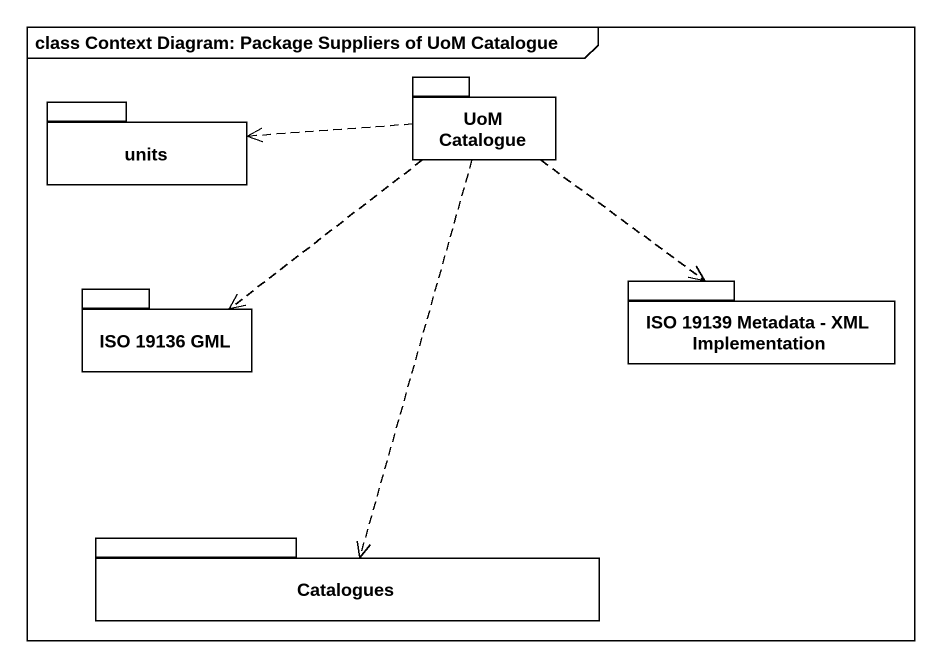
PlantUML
@startuml
mainframe class Context Diagram: Package Suppliers of UoM Catalogue
package "UoM Catalogue" as UoM_Catalogue {
}
package units {
}
package "ISO 19136 GML" as ISO_19136_GML {
}
package "ISO 19139 Metadata - XML Implementation" as ISO_19139_Metadata_XML {
}
package Catalogues {
}
UoM_Catalogue .left.> units
UoM_Catalogue ..> ISO_19136_GML
UoM_Catalogue ..> ISO_19139_Metadata_XML
UoM_Catalogue ..> Catalogues
@enduml
